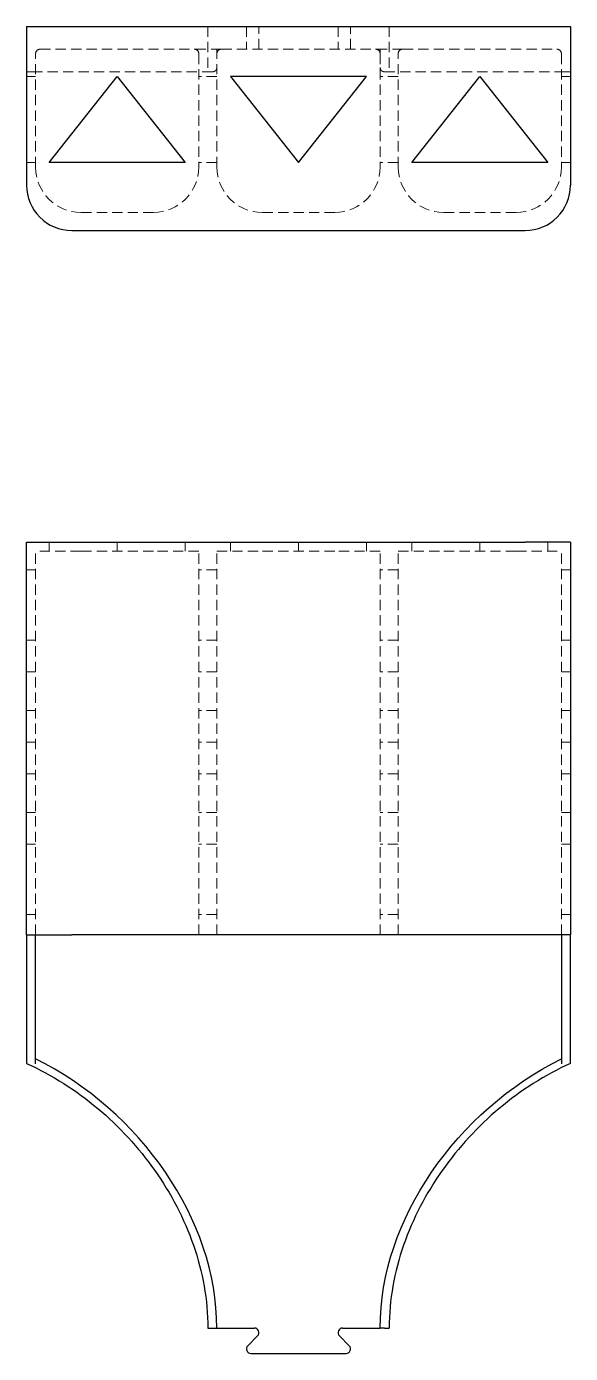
# Model space of a CAD drawing. Header units: millimetres. Extents: x 49 to 236, y 7 to 171.
# Drawn here: x 49.5 to 116.5, y 7 to 170.6 of the extents above.
import ezdxf

# ---------------------------------------------------------------- set-up
doc = ezdxf.new("R2010")
doc.units = ezdxf.units.MM
doc.linetypes.add('HIDDEN', pattern=[1.905, 1.27, -0.635])

msp = doc.modelspace()

# ---------------------------------------------------------------- linework, layer by layer
at = {"color": 7, "linetype": 'Continuous', "lineweight": 25}
for p, q in [((49.48, 170.57), (49.48, 151.02)), ((49.48, 170.57), (116.52, 170.57)), ((116.52, 170.57), (116.52, 151.02)), ((52.27, 153.81), (60.65, 164.42)), ((60.65, 164.42), (69.03, 153.81)), ((91.38, 164.42), (74.62, 164.42)), ((74.62, 164.42), (83, 153.81)), ((83, 153.81), (91.38, 164.42)), ((96.97, 153.81), (105.35, 164.42)), ((105.35, 164.42), (113.73, 153.81)), ((69.03, 153.81), (52.27, 153.81)), ((113.73, 153.81), (96.97, 153.81)), ((55.07, 145.43), (110.93, 145.43)), ((49.48, 58.62), (49.48, 107)), ((49.48, 107), (55.07, 107)), ((55.07, 107), (110.93, 107)), ((116.52, 107), (110.93, 107)), ((116.52, 107), (116.52, 58.62)), ((49.48, 58.62), (55.07, 58.62)), ((49.48, 58.62), (49.48, 42.75)), ((50.6, 42.69), (50.6, 58.62)), ((110.93, 58.62), (55.07, 58.62)), ((116.52, 58.62), (110.93, 58.62)), ((115.4, 58.62), (115.4, 42.69)), ((116.52, 42.75), (116.52, 58.62)), ((71.83, 10.13), (72.39, 10.13)), ((72.94, 10.13), (77.57, 10.13)), ((88.43, 10.13), (93.06, 10.13)), ((93.61, 10.13), (94.17, 10.13)), ((77.96, 9.17), (76.74, 7.95)), ((89.26, 7.95), (88.04, 9.17)), ((77.13, 7), (88.87, 7))]:
    msp.add_line(p, q, dxfattribs=at)
at = {"color": 7, "linetype": 'HIDDEN', "lineweight": 18}
for p, q in [((71.83, 170.57), (71.83, 164.98)), ((76.58, 170.57), (76.58, 167.78)), ((78.12, 167.78), (78.12, 170.57)), ((87.88, 170.57), (87.88, 167.78)), ((89.42, 167.78), (89.42, 170.57)), ((94.17, 170.57), (94.17, 164.98)), ((50.6, 153.25), (50.6, 167.22)), ((51.16, 167.78), (70.15, 167.78)), ((73.5, 167.78), (70.15, 167.78)), ((70.71, 167.22), (70.71, 153.25)), ((72.94, 167.22), (72.94, 167.78)), ((72.94, 153.25), (72.94, 167.22)), ((73.5, 167.78), (92.5, 167.78)), ((95.85, 167.78), (92.5, 167.78)), ((93.06, 167.22), (93.06, 167.78)), ((93.06, 167.22), (93.06, 153.25)), ((95.29, 153.25), (95.29, 167.22)), ((95.85, 167.78), (114.84, 167.78)), ((115.4, 167.22), (115.4, 153.25)), ((50.6, 164.98), (49.48, 164.98)), ((50.6, 164.42), (49.48, 164.42)), ((72.94, 164.42), (70.71, 164.42)), ((95.29, 164.42), (93.06, 164.42)), ((116.52, 164.98), (115.4, 164.98)), ((116.52, 164.42), (115.4, 164.42)), ((50.6, 153.81), (49.48, 153.81)), ((72.94, 153.81), (70.71, 153.81)), ((95.29, 153.81), (93.06, 153.81)), ((116.52, 153.81), (115.4, 153.81)), ((65.12, 147.66), (56.18, 147.66)), ((87.47, 147.66), (78.53, 147.66)), ((109.82, 147.66), (100.88, 147.66)), ((52.27, 107), (52.27, 105.88)), ((60.65, 107), (60.65, 105.88)), ((69.03, 107), (69.03, 105.88)), ((74.62, 107), (74.62, 105.88)), ((83, 107), (83, 105.88)), ((91.38, 107), (91.38, 105.88)), ((96.97, 107), (96.97, 105.88)), ((105.35, 107), (105.35, 105.88)), ((113.73, 107), (113.73, 105.88)), ((56.18, 105.88), (50.6, 105.88)), ((50.6, 58.62), (50.6, 105.88)), ((65.12, 105.88), (56.18, 105.88)), ((70.71, 105.88), (65.12, 105.88)), ((70.71, 58.62), (70.71, 105.88)), ((72.94, 105.88), (78.53, 105.88)), ((72.94, 58.62), (72.94, 105.88)), ((87.47, 105.88), (78.53, 105.88)), ((93.06, 105.88), (87.47, 105.88)), ((93.06, 58.62), (93.06, 105.88)), ((95.29, 58.62), (95.29, 105.88)), ((95.29, 105.88), (100.88, 105.88)), ((109.82, 105.88), (100.88, 105.88)), ((109.82, 105.88), (115.4, 105.88)), ((115.4, 58.62), (115.4, 105.88)), ((50.6, 103.59), (49.48, 103.59)), ((72.94, 103.59), (70.71, 103.59)), ((95.29, 103.59), (93.06, 103.59)), ((116.52, 103.59), (115.4, 103.59)), ((50.6, 94.93), (49.48, 94.93)), ((72.94, 94.93), (70.71, 94.93)), ((95.29, 94.93), (93.06, 94.93)), ((116.52, 94.93), (115.4, 94.93)), ((50.6, 91.02), (49.48, 91.02)), ((72.94, 91.02), (70.71, 91.02)), ((95.29, 91.02), (93.06, 91.02)), ((116.52, 91.02), (115.4, 91.02)), ((50.6, 86.27), (49.48, 86.27)), ((72.94, 86.27), (70.71, 86.27)), ((95.29, 86.27), (93.06, 86.27)), ((116.52, 86.27), (115.4, 86.27)), ((50.6, 82.36), (49.48, 82.36)), ((72.94, 82.36), (70.71, 82.36)), ((95.29, 82.36), (93.06, 82.36)), ((116.52, 82.36), (115.4, 82.36)), ((50.6, 78.45), (49.48, 78.45)), ((72.94, 78.45), (70.71, 78.45)), ((95.29, 78.45), (93.06, 78.45)), ((116.52, 78.45), (115.4, 78.45)), ((50.6, 73.7), (49.48, 73.7)), ((72.94, 73.7), (70.71, 73.7)), ((95.29, 73.7), (93.06, 73.7)), ((116.52, 73.7), (115.4, 73.7)), ((50.6, 69.79), (49.48, 69.79)), ((72.94, 69.79), (70.71, 69.79)), ((95.29, 69.79), (93.06, 69.79)), ((116.52, 69.79), (115.4, 69.79)), ((50.6, 61.13), (49.48, 61.13)), ((72.94, 61.13), (70.71, 61.13)), ((95.29, 61.13), (93.06, 61.13)), ((116.52, 61.13), (115.4, 61.13))]:
    msp.add_line(p, q, dxfattribs=at)
for centre, radius, start, end in [((51.16, 167.22), 0.559, 90, 180), ((70.15, 167.22), 0.559, 0, 90), ((73.5, 167.22), 0.559, 90, 180), ((92.5, 167.22), 0.559, 0, 90), ((95.85, 167.22), 0.559, 90, 180), ((114.84, 167.22), 0.559, 0, 90), ((56.18, 153.25), 5.59, 180, 270), ((65.12, 153.25), 5.59, 270, 0), ((78.53, 153.25), 5.59, 180, 270), ((87.47, 153.25), 5.59, 270, 0), ((100.88, 153.25), 5.59, 180, 270), ((109.82, 153.25), 5.59, 270, 0)]:
    msp.add_arc(centre, radius, start, end, dxfattribs=at)
at = {"color": 7, "linetype": 'Continuous', "lineweight": 25}
for centre, radius, start, end in [((55.07, 151.02), 5.59, 180, 270), ((110.93, 151.02), 5.59, 270, 0), ((77.57, 9.57), 0.559, 315, 90), ((88.43, 9.57), 0.559, 90, 225), ((77.13, 7.56), 0.559, 135, 270), ((88.87, 7.56), 0.559, 270, 45)]:
    msp.add_arc(centre, radius, start, end, dxfattribs=at)
at = {"color": 7, "linetype": 'HIDDEN', "lineweight": 18}
for points, knots in [([(72.39, 164.98), (72.45, 164.98), (72.52, 165), (72.66, 165.05), (72.73, 165.09), (72.84, 165.2), (72.88, 165.27), (72.93, 165.41), (72.94, 165.48), (72.94, 165.54)], [0, 0, 0, 0, 0.25, 0.25, 0.5, 0.5, 0.75, 0.75, 1, 1, 1, 1]), ([(93.61, 164.98), (93.55, 164.98), (93.48, 165), (93.34, 165.05), (93.27, 165.09), (93.16, 165.2), (93.12, 165.27), (93.07, 165.41), (93.06, 165.48), (93.06, 165.54)], [0, 0, 0, 0, 0.25, 0.25, 0.5, 0.5, 0.75, 0.75, 1, 1, 1, 1]), ([(72.39, 164.98), (72.39, 164.98), (71.81, 164.98), (69.69, 164.98), (68.14, 164.98), (62.33, 164.98), (56.87, 164.98), (50.6, 164.98)], [0, 0, 0, 0, 0.25, 0.25, 0.5, 0.5, 1, 1, 1, 1]), ([(93.61, 164.98), (93.61, 164.98), (94.19, 164.98), (96.31, 164.98), (97.86, 164.98), (103.67, 164.98), (109.13, 164.98), (115.4, 164.98)], [0, 0, 0, 0, 0.25, 0.25, 0.5, 0.5, 1, 1, 1, 1])]:
    msp.add_open_spline(points, degree=3, knots=knots, dxfattribs=at)
at = {"color": 7, "linetype": 'Continuous', "lineweight": 25}
for points, knots in [([(49.48, 42.75), (52.64, 41.32), (55.6, 39.44), (60.91, 34.98), (63.28, 32.4), (66.28, 28.14), (67.19, 26.66), (68.79, 23.58), (69.48, 21.98), (70.62, 18.7), (71.06, 17.02), (71.67, 13.6), (71.83, 11.86), (71.83, 10.13)], [0, 0, 0, 0, 0.25, 0.25, 0.5, 0.5, 0.625, 0.625, 0.75, 0.75, 0.875, 0.875, 1, 1, 1, 1]), ([(116.52, 42.75), (113.36, 41.32), (110.4, 39.44), (105.09, 34.98), (102.72, 32.4), (99.72, 28.14), (98.81, 26.66), (97.21, 23.58), (96.52, 21.98), (95.38, 18.7), (94.94, 17.02), (94.33, 13.6), (94.17, 11.86), (94.17, 10.13)], [0, 0, 0, 0, 0.25, 0.25, 0.5, 0.5, 0.625, 0.625, 0.75, 0.75, 0.875, 0.875, 1, 1, 1, 1]), ([(72.39, 10.13), (72.45, 10.13), (72.52, 10.13), (72.66, 10.13), (72.73, 10.13), (72.84, 10.13), (72.88, 10.13), (72.93, 10.13), (72.94, 10.13), (72.94, 10.13)], [0, 0, 0, 0, 0.25, 0.25, 0.5, 0.5, 0.75, 0.75, 1, 1, 1, 1]), ([(93.61, 10.13), (93.55, 10.13), (93.48, 10.13), (93.34, 10.13), (93.27, 10.13), (93.16, 10.13), (93.12, 10.13), (93.07, 10.13), (93.06, 10.13), (93.06, 10.13)], [0, 0, 0, 0, 0.25, 0.25, 0.5, 0.5, 0.75, 0.75, 1, 1, 1, 1])]:
    msp.add_open_spline(points, degree=3, knots=knots, dxfattribs=at)
for points in [[(72.94, 10.13), (72.94, 23.54), (63.45, 36.94), (50.6, 43.31)], [(93.06, 10.13), (93.06, 23.54), (102.55, 36.94), (115.4, 43.31)]]:
    msp.add_open_spline(points, degree=3, dxfattribs=at)

doc.saveas('drawing.dxf')
